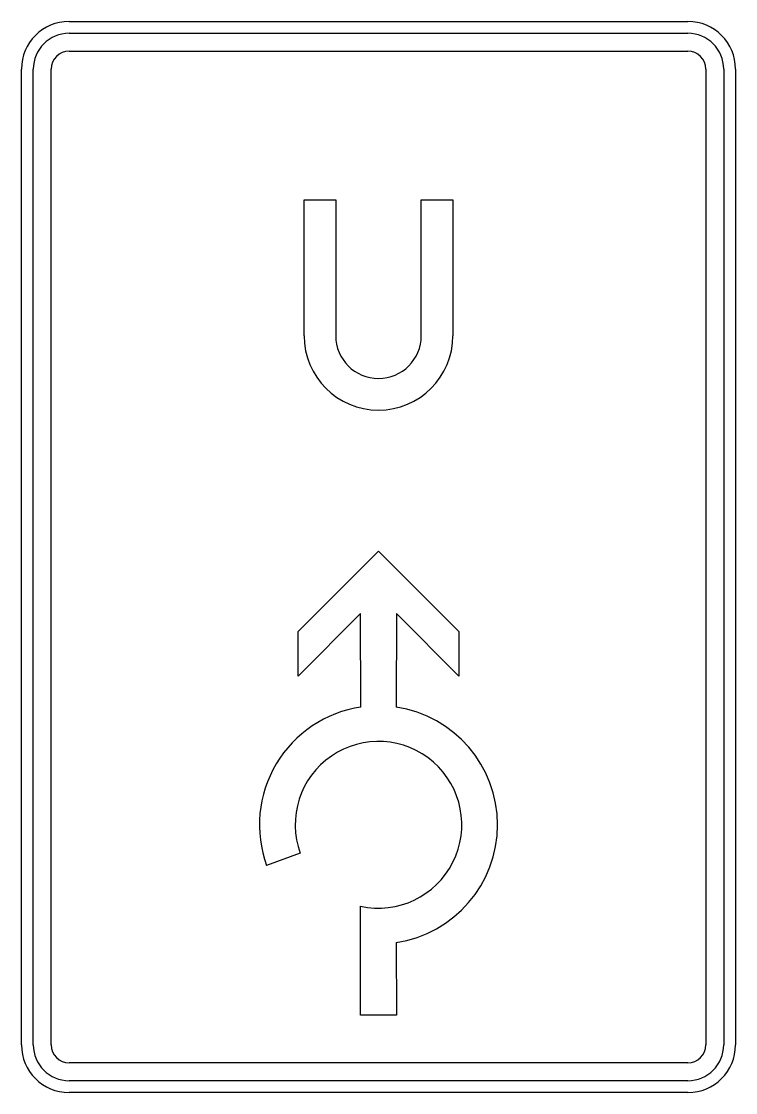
# Model space of a CAD drawing. Extents: x 0 to 600, y 0 to 900.
import ezdxf

# ---------------------------------------------------------------- set-up
doc = ezdxf.new("R2010")
doc.units = 0
doc.header["$LTSCALE"] = 25
doc.linetypes.add('AUSGEZOGEN', pattern=[0])
doc.layers.get('0').update_dxf_attribs({"linetype": 'AUSGEZOGEN'})

msp = doc.modelspace()

# ---------------------------------------------------------------- linework, layer by layer
for p, q in [((40, 900), (560, 900)), ((40, 890), (560, 890)), ((40, 875), (560, 875)), ((0, 40), (0, 860)), ((10, 40), (10, 860)), ((25, 40), (25, 860)), ((575, 860), (575, 40)), ((590, 860), (590, 40)), ((600, 860), (600, 40)), ((237.5, 750), (264.06, 750)), ((237.5, 635.94), (237.5, 750)), ((264.06, 750), (264.06, 635.94)), ((335.94, 635.94), (335.94, 750)), ((335.94, 750), (362.5, 750)), ((362.5, 750), (362.5, 635.94)), ((232.5, 387.5), (300, 455)), ((300, 455), (367.5, 387.5)), ((285, 402.5), (232.5, 350)), ((285.23, 323.9), (285, 402.5)), ((315, 402.5), (314.88, 323.89)), ((367.5, 350), (315, 402.5)), ((232.5, 350), (232.5, 387.5)), ((367.5, 387.5), (367.5, 350)), ((234.22, 201.06), (206.03, 190.8)), ((285, 65), (285, 156.63)), ((314.77, 126.1), (315, 65)), ((315, 65), (285, 65)), ((560, 25), (40, 25)), ((560, 10), (40, 10)), ((560, 0), (40, 0))]:
    msp.add_line(p, q)
for centre, radius, start, end in [((40, 860), 40, 90, 180), ((560, 860), 40, 0, 90), ((40, 860), 30, 90, 180), ((560, 860), 30, 0, 90), ((40, 860), 15, 90, 180), ((560, 860), 15, 0, 90), ((300, 635.94), 62.5, 180, 360), ((300, 635.94), 35.94, 180, 360), ((300, 225), 100, 98.495, 200), ((300, 225), 100, 278.495, 441.445), ((300, 225), 70, 257.625, 560), ((40, 40), 40, 180, 270), ((40, 40), 30, 180, 270), ((40, 40), 15, 180, 270), ((560, 40), 40, 270, 360), ((560, 40), 30, 270, 360), ((560, 40), 15, 270, 360)]:
    msp.add_arc(centre, radius, start, end)

doc.saveas('drawing.dxf')
